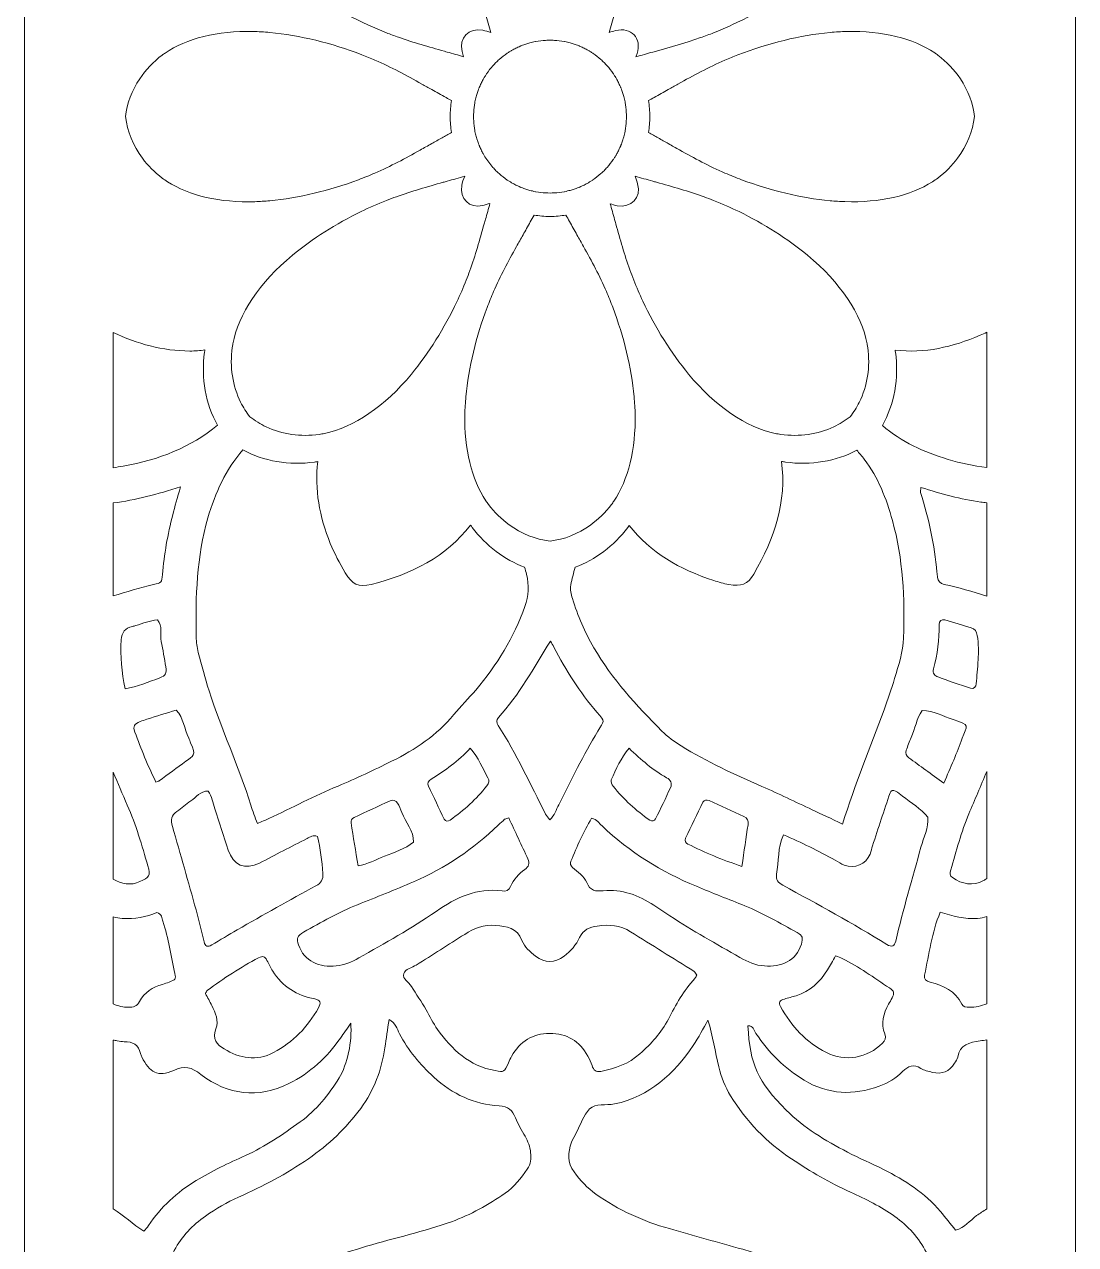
# Model space of a CAD drawing. Extents: x 1256 to 1743, y -1401 to 322.
# Drawn here: x 1256 to 1743, y -1108 to -543 of the extents above; entities that cross this region are included whole.
import ezdxf

# ---------------------------------------------------------------- set-up
doc = ezdxf.new("R2010")
doc.units = 0
doc.header["$MEASUREMENT"] = 0
doc.layers.add('Layer 1', color=7, linetype='Continuous')

msp = doc.modelspace()

# ---------------------------------------------------------------- linework, layer by layer
at = {"layer": 'Layer 1', "lineweight": 0}
for points, knots in [([(1595.44, 225.08), (1595.44, 225.08), (1595.44, 226.27), (1595.44, 226.27), (1595.44, 279.04), (1552.66, 321.81), (1499.9, 321.81), (1447.13, 321.81), (1404.36, 279.04), (1404.36, 226.27), (1404.36, 226.27), (1404.36, 225.08), (1404.36, 225.08), (1404.36, 225.08), (1256.39, 225.08), (1256.39, 225.08), (1256.39, 225.08), (1256.39, -1401.41), (1256.39, -1401.41), (1256.39, -1401.41), (1743.4, -1401.41), (1743.4, -1401.41), (1743.4, -1401.41), (1743.4, 225.08), (1743.4, 225.08), (1743.4, 225.08), (1595.44, 225.08), (1595.44, 225.08)], [0, 0, 0, 0, 1, 1, 1, 2, 2, 2, 3, 3, 3, 4, 4, 4, 5, 5, 5, 6, 6, 6, 7, 7, 7, 8, 8, 8, 9, 9, 9, 9]), ([(1356.17, -453.86), (1357.43, -451.09), (1359.01, -448.51), (1360.87, -446.22), (1362.88, -444.6), (1365.08, -443.17), (1367.46, -442), (1374.99, -438.24), (1384.03, -436.77), (1392.98, -438.05), (1393.63, -438.13), (1394.3, -438.26), (1394.97, -438.39), (1408.57, -441.01), (1423.3, -450.96), (1435.67, -465.92), (1443.8, -475.74), (1450.98, -487.22), (1456.78, -499.57), (1458.31, -502.79), (1459.74, -506.1), (1461.06, -509.43), (1461.77, -511.23), (1462.42, -513), (1463.05, -514.8), (1465.6, -521.91), (1467.61, -529.11), (1469.69, -536.6), (1469.8, -536.94), (1469.88, -537.31), (1469.99, -537.66), (1470.79, -540.49), (1471.59, -543.39), (1472.43, -546.28), (1471.24, -545.85), (1470.03, -545.51), (1468.82, -545.27), (1462.25, -544.01), (1457.51, -548.71), (1459.18, -555.13), (1459.37, -555.93), (1459.61, -556.71), (1459.87, -557.49), (1457.34, -556.75), (1454.81, -556.04), (1452.3, -555.34), (1451.87, -555.22), (1451.44, -555.11), (1451, -554.98), (1443.71, -552.94), (1436.71, -550.98), (1429.74, -548.51), (1427.86, -547.84), (1425.96, -547.15), (1424.08, -546.39), (1421.2, -545.25), (1418.35, -544.03), (1415.54, -542.74), (1402.69, -536.83), (1390.73, -529.42), (1380.57, -521.03), (1365.91, -508.89), (1356.09, -494.51), (1353.19, -481.13), (1352.99, -480.2), (1352.82, -479.27), (1352.69, -478.34), (1351.48, -469.79), (1352.76, -461.17), (1356.17, -453.86)], [0, 0, 0, 0, 1, 1, 1, 2, 2, 2, 3, 3, 3, 4, 4, 4, 5, 5, 5, 6, 6, 6, 7, 7, 7, 8, 8, 8, 9, 9, 9, 10, 10, 10, 11, 11, 11, 12, 12, 12, 13, 13, 13, 14, 14, 14, 15, 15, 15, 16, 16, 16, 17, 17, 17, 18, 18, 18, 19, 19, 19, 20, 20, 20, 21, 21, 21, 22, 22, 22, 23, 23, 23, 23]), ([(1647.1, -478.34), (1646.97, -479.31), (1646.78, -480.26), (1646.59, -481.23), (1643.69, -494.58), (1633.87, -508.94), (1619.23, -521.03), (1609.11, -529.37), (1597.21, -536.77), (1584.45, -542.65), (1581.58, -543.97), (1578.66, -545.22), (1575.72, -546.39), (1573.68, -547.19), (1571.63, -547.95), (1569.6, -548.66), (1562.74, -551.06), (1555.87, -553.01), (1548.69, -555.02), (1548.3, -555.13), (1547.89, -555.24), (1547.5, -555.34), (1544.92, -556.06), (1542.33, -556.79), (1539.71, -557.55), (1539.91, -557.05), (1540.08, -556.56), (1540.23, -556.06), (1542.52, -548.92), (1537.61, -543.62), (1530.28, -545.42), (1529.29, -545.66), (1528.31, -545.96), (1527.36, -546.28), (1528.21, -543.39), (1529.01, -540.49), (1529.81, -537.66), (1529.89, -537.33), (1530, -536.98), (1530.09, -536.66), (1532.16, -529.16), (1534.2, -521.95), (1536.73, -514.82), (1537.35, -513.02), (1538.02, -511.23), (1538.74, -509.43), (1540.04, -506.17), (1541.42, -502.97), (1542.89, -499.81), (1548.73, -487.38), (1555.95, -475.81), (1564.13, -465.92), (1576.45, -451), (1591.11, -441.1), (1604.67, -438.41), (1605.39, -438.26), (1606.1, -438.16), (1606.82, -438.05), (1615.7, -436.77), (1624.7, -438.22), (1632.18, -441.94), (1634.6, -443.13), (1636.88, -444.56), (1638.93, -446.22), (1640.75, -448.47), (1642.3, -450.96), (1643.54, -453.66), (1647.02, -460.99), (1648.31, -469.73), (1647.1, -478.34)], [0, 0, 0, 0, 1, 1, 1, 2, 2, 2, 3, 3, 3, 4, 4, 4, 5, 5, 5, 6, 6, 6, 7, 7, 7, 8, 8, 8, 9, 9, 9, 10, 10, 10, 11, 11, 11, 12, 12, 12, 13, 13, 13, 14, 14, 14, 15, 15, 15, 16, 16, 16, 17, 17, 17, 18, 18, 18, 19, 19, 19, 20, 20, 20, 21, 21, 21, 22, 22, 22, 23, 23, 23, 23]), ([(1362.25, -545.81), (1364.82, -545.87), (1367.46, -546.02), (1370.12, -546.28), (1384.05, -547.62), (1398.62, -551.15), (1412.66, -556.58), (1414.74, -557.38), (1416.79, -558.22), (1418.82, -559.11), (1426.35, -562.35), (1433.33, -566.14), (1440.51, -570.14), (1442.03, -571), (1443.56, -571.87), (1445.1, -572.73), (1447.28, -573.96), (1449.49, -575.22), (1451.74, -576.45), (1452.58, -576.93), (1453.45, -577.4), (1454.29, -577.86), (1453.9, -580.28), (1453.64, -582.72), (1453.64, -585.25), (1453.64, -587.76), (1453.9, -590.23), (1454.29, -592.63), (1452.8, -593.45), (1451.33, -594.25), (1449.88, -595.09), (1448.28, -595.96), (1446.68, -596.87), (1445.1, -597.75), (1443.3, -598.77), (1441.53, -599.76), (1439.78, -600.74), (1432.86, -604.61), (1426.09, -608.24), (1418.82, -611.4), (1416.29, -612.5), (1413.74, -613.52), (1411.17, -614.49), (1397.61, -619.59), (1383.55, -622.93), (1370.12, -624.2), (1367.77, -624.42), (1365.45, -624.57), (1363.16, -624.66), (1347.09, -625.13), (1332.75, -621.91), (1322.68, -615.42), (1321.83, -614.9), (1321.01, -614.32), (1320.21, -613.73), (1316.71, -611.1), (1313.64, -607.98), (1311.08, -604.56), (1306.76, -598.75), (1303.99, -592.02), (1303.28, -585.25), (1303.9, -579.15), (1306.22, -573.1), (1309.83, -567.69), (1312.6, -563.58), (1316.1, -559.84), (1320.21, -556.75), (1320.66, -556.43), (1321.12, -556.1), (1321.57, -555.8), (1331.5, -548.97), (1345.94, -545.46), (1362.25, -545.81)], [0, 0, 0, 0, 1, 1, 1, 2, 2, 2, 3, 3, 3, 4, 4, 4, 5, 5, 5, 6, 6, 6, 7, 7, 7, 8, 8, 8, 9, 9, 9, 10, 10, 10, 11, 11, 11, 12, 12, 12, 13, 13, 13, 14, 14, 14, 15, 15, 15, 16, 16, 16, 17, 17, 17, 18, 18, 18, 19, 19, 19, 20, 20, 20, 21, 21, 21, 22, 22, 22, 23, 23, 23, 24, 24, 24, 24]), ([(1688.76, -604.5), (1686.2, -607.94), (1683.11, -611.07), (1679.59, -613.73), (1678.79, -614.34), (1677.96, -614.9), (1677.1, -615.44), (1667.02, -621.93), (1652.64, -625.15), (1636.53, -624.63), (1634.28, -624.57), (1631.99, -624.42), (1629.67, -624.2), (1616.22, -622.93), (1602.17, -619.59), (1588.58, -614.47), (1586.03, -613.52), (1583.48, -612.48), (1580.97, -611.4), (1573.64, -608.22), (1566.85, -604.56), (1559.89, -600.67), (1558.18, -599.72), (1556.45, -598.75), (1554.7, -597.75), (1553.16, -596.89), (1551.6, -596), (1550.03, -595.14), (1548.53, -594.29), (1547.02, -593.47), (1545.51, -592.63), (1545.9, -590.23), (1546.16, -587.76), (1546.16, -585.25), (1546.16, -582.72), (1545.9, -580.28), (1545.51, -577.86), (1546.39, -577.38), (1547.28, -576.88), (1548.14, -576.39), (1548.17, -576.41), (1548.17, -576.41), (1548.17, -576.39), (1550.37, -575.18), (1552.54, -573.94), (1554.7, -572.73), (1556.19, -571.89), (1557.68, -571.05), (1559.15, -570.22), (1566.38, -566.18), (1573.4, -562.37), (1580.97, -559.11), (1582.92, -558.26), (1584.91, -557.44), (1586.88, -556.66), (1600.98, -551.19), (1615.66, -547.62), (1629.67, -546.28), (1632.27, -546.05), (1634.84, -545.87), (1637.37, -545.81), (1653.7, -545.44), (1668.19, -548.9), (1678.14, -555.73), (1678.63, -556.06), (1679.11, -556.4), (1679.59, -556.75), (1683.72, -559.86), (1687.24, -563.63), (1690.01, -567.76), (1693.6, -573.14), (1695.89, -579.18), (1696.52, -585.25), (1695.81, -592), (1693.06, -598.68), (1688.76, -604.5)], [0, 0, 0, 0, 1, 1, 1, 2, 2, 2, 3, 3, 3, 4, 4, 4, 5, 5, 5, 6, 6, 6, 7, 7, 7, 8, 8, 8, 9, 9, 9, 10, 10, 10, 11, 11, 11, 12, 12, 12, 13, 13, 13, 14, 14, 14, 15, 15, 15, 16, 16, 16, 17, 17, 17, 18, 18, 18, 19, 19, 19, 20, 20, 20, 21, 21, 21, 22, 22, 22, 23, 23, 23, 24, 24, 24, 25, 25, 25, 25]), ([(1524.96, -610.32), (1524.49, -610.79), (1523.97, -611.23), (1523.47, -611.66), (1522.28, -612.72), (1521.07, -613.71), (1519.79, -614.58), (1519.75, -614.6), (1519.73, -614.62), (1519.69, -614.64), (1519.32, -614.9), (1518.91, -615.12), (1518.52, -615.36), (1518.15, -615.59), (1517.78, -615.81), (1517.41, -616.03), (1517.16, -616.16), (1516.92, -616.33), (1516.68, -616.46), (1516.05, -616.78), (1515.43, -617.09), (1514.78, -617.37), (1514.43, -617.54), (1514.06, -617.71), (1513.7, -617.86), (1513.63, -617.91), (1513.54, -617.95), (1513.46, -617.97), (1513.37, -618.02), (1513.31, -618.06), (1513.22, -618.1), (1512.83, -618.25), (1512.42, -618.36), (1512.03, -618.51), (1511.4, -618.73), (1510.75, -618.99), (1510.13, -619.18), (1509.82, -619.27), (1509.5, -619.34), (1509.2, -619.42), (1508.81, -619.51), (1508.42, -619.59), (1508.03, -619.7), (1507.6, -619.81), (1507.14, -619.94), (1506.69, -620.03), (1506.6, -620.05), (1506.52, -620.05), (1506.45, -620.07), (1504.94, -620.33), (1503.42, -620.5), (1501.91, -620.59), (1500.57, -620.65), (1499.23, -620.65), (1497.89, -620.59), (1496.37, -620.5), (1494.88, -620.35), (1493.39, -620.07), (1493.28, -620.05), (1493.19, -620.05), (1493.11, -620.03), (1492.65, -619.94), (1492.2, -619.81), (1491.77, -619.7), (1491.38, -619.62), (1490.99, -619.53), (1490.62, -619.42), (1490.3, -619.34), (1489.99, -619.27), (1489.67, -619.18), (1489.04, -618.99), (1488.41, -618.75), (1487.79, -618.51), (1487.38, -618.36), (1486.99, -618.25), (1486.58, -618.1), (1486.49, -618.06), (1486.4, -618.02), (1486.32, -617.97), (1486.25, -617.95), (1486.17, -617.91), (1486.1, -617.86), (1485.73, -617.71), (1485.39, -617.54), (1485.04, -617.39), (1484.39, -617.09), (1483.74, -616.78), (1483.12, -616.46), (1482.88, -616.33), (1482.64, -616.18), (1482.42, -616.05), (1482.04, -615.83), (1481.65, -615.59), (1481.28, -615.36), (1480.87, -615.12), (1480.48, -614.9), (1480.09, -614.64), (1480.09, -614.62), (1480.07, -614.62), (1480.07, -614.62), (1478.77, -613.73), (1477.54, -612.74), (1476.33, -611.66), (1475.83, -611.23), (1475.31, -610.79), (1474.83, -610.32), (1474.36, -609.82), (1473.93, -609.32), (1473.47, -608.8), (1472.09, -607.25), (1470.85, -605.6), (1469.77, -603.87), (1469.54, -603.48), (1469.3, -603.07), (1469.08, -602.68), (1468.95, -602.47), (1468.8, -602.25), (1468.69, -602.03), (1468.35, -601.39), (1468.04, -600.72), (1467.74, -600.07), (1467.59, -599.72), (1467.42, -599.4), (1467.26, -599.05), (1467.24, -598.99), (1467.2, -598.9), (1467.16, -598.83), (1467.14, -598.75), (1467.09, -598.66), (1467.05, -598.55), (1466.88, -598.14), (1466.77, -597.71), (1466.59, -597.3), (1466.38, -596.69), (1466.16, -596.09), (1465.97, -595.48), (1465.88, -595.14), (1465.79, -594.79), (1465.71, -594.44), (1465.62, -594.1), (1465.53, -593.73), (1465.45, -593.38), (1465.34, -592.95), (1465.21, -592.5), (1465.12, -592.07), (1465.1, -591.91), (1465.08, -591.76), (1465.06, -591.63), (1464.8, -590.18), (1464.65, -588.71), (1464.56, -587.26), (1464.5, -585.92), (1464.5, -584.58), (1464.56, -583.24), (1464.65, -581.77), (1464.8, -580.3), (1465.06, -578.85), (1465.08, -578.72), (1465.1, -578.57), (1465.12, -578.44), (1465.21, -577.99), (1465.34, -577.55), (1465.45, -577.1), (1465.53, -576.75), (1465.62, -576.39), (1465.71, -576.04), (1465.79, -575.69), (1465.88, -575.35), (1465.97, -575), (1466.16, -574.4), (1466.4, -573.79), (1466.62, -573.19), (1466.77, -572.78), (1466.88, -572.34), (1467.05, -571.93), (1467.09, -571.85), (1467.14, -571.76), (1467.16, -571.67), (1467.2, -571.59), (1467.24, -571.52), (1467.26, -571.43), (1467.42, -571.09), (1467.59, -570.76), (1467.74, -570.42), (1468.04, -569.77), (1468.35, -569.1), (1468.69, -568.45), (1468.82, -568.23), (1468.95, -568.02), (1469.08, -567.78), (1469.32, -567.39), (1469.54, -567), (1469.77, -566.61), (1470.01, -566.22), (1470.25, -565.83), (1470.51, -565.44), (1470.53, -565.42), (1470.53, -565.42), (1470.53, -565.4), (1471.42, -564.1), (1472.41, -562.87), (1473.47, -561.68), (1473.93, -561.18), (1474.36, -560.66), (1474.83, -560.19), (1475.31, -559.69), (1475.83, -559.28), (1476.33, -558.83), (1477.52, -557.77), (1478.73, -556.79), (1480, -555.93), (1480.05, -555.91), (1480.07, -555.89), (1480.11, -555.86), (1480.48, -555.6), (1480.89, -555.37), (1481.28, -555.13), (1481.65, -554.89), (1482.01, -554.67), (1482.38, -554.48), (1482.62, -554.33), (1482.88, -554.18), (1483.12, -554.03), (1483.74, -553.7), (1484.37, -553.42), (1485, -553.14), (1485.37, -552.97), (1485.73, -552.77), (1486.1, -552.62), (1486.17, -552.58), (1486.25, -552.53), (1486.34, -552.51), (1486.43, -552.47), (1486.49, -552.43), (1486.58, -552.4), (1486.97, -552.25), (1487.35, -552.12), (1487.74, -551.99), (1488.39, -551.76), (1489.02, -551.52), (1489.69, -551.32), (1489.97, -551.24), (1490.27, -551.17), (1490.56, -551.08), (1490.97, -550.98), (1491.36, -550.89), (1491.77, -550.8), (1492.2, -550.7), (1492.65, -550.57), (1493.11, -550.48), (1493.17, -550.46), (1493.24, -550.46), (1493.3, -550.44), (1494.82, -550.15), (1496.35, -550), (1497.89, -549.92), (1498.56, -549.87), (1499.23, -549.81), (1499.9, -549.81), (1500.57, -549.81), (1501.24, -549.87), (1501.91, -549.92), (1503.44, -550), (1504.98, -550.15), (1506.49, -550.44), (1506.56, -550.46), (1506.62, -550.46), (1506.69, -550.48), (1507.14, -550.57), (1507.6, -550.7), (1508.03, -550.8), (1508.44, -550.89), (1508.85, -550.98), (1509.24, -551.08), (1509.52, -551.17), (1509.82, -551.24), (1510.11, -551.32), (1510.78, -551.52), (1511.42, -551.76), (1512.07, -551.99), (1512.44, -552.14), (1512.83, -552.25), (1513.22, -552.4), (1513.31, -552.43), (1513.37, -552.47), (1513.46, -552.51), (1513.54, -552.53), (1513.61, -552.58), (1513.7, -552.62), (1514.08, -552.77), (1514.45, -552.97), (1514.82, -553.14), (1515.43, -553.42), (1516.05, -553.7), (1516.68, -554.03), (1516.94, -554.18), (1517.18, -554.33), (1517.44, -554.48), (1517.8, -554.7), (1518.17, -554.91), (1518.52, -555.13), (1518.91, -555.37), (1519.32, -555.6), (1519.69, -555.86), (1519.73, -555.89), (1519.77, -555.93), (1519.82, -555.95), (1521.09, -556.82), (1522.3, -557.79), (1523.47, -558.83), (1523.97, -559.28), (1524.49, -559.69), (1524.96, -560.19), (1525.44, -560.66), (1525.87, -561.18), (1526.32, -561.68), (1527.36, -562.85), (1528.34, -564.04), (1529.18, -565.31), (1529.22, -565.36), (1529.27, -565.4), (1529.29, -565.47), (1529.55, -565.83), (1529.78, -566.22), (1530.02, -566.61), (1530.24, -566.98), (1530.46, -567.33), (1530.65, -567.69), (1530.8, -567.95), (1530.97, -568.21), (1531.13, -568.47), (1531.45, -569.08), (1531.73, -569.7), (1532.01, -570.33), (1532.18, -570.7), (1532.36, -571.07), (1532.53, -571.43), (1532.55, -571.52), (1532.6, -571.61), (1532.64, -571.69), (1532.68, -571.76), (1532.7, -571.85), (1532.75, -571.93), (1532.9, -572.3), (1533.01, -572.71), (1533.16, -573.08), (1533.4, -573.73), (1533.63, -574.38), (1533.83, -575.02), (1533.92, -575.33), (1533.98, -575.61), (1534.07, -575.91), (1534.17, -576.3), (1534.26, -576.71), (1534.35, -577.1), (1534.46, -577.55), (1534.59, -578.01), (1534.67, -578.46), (1534.69, -578.51), (1534.69, -578.57), (1534.72, -578.64), (1535, -580.15), (1535.15, -581.68), (1535.23, -583.24), (1535.3, -584.58), (1535.3, -585.92), (1535.23, -587.26), (1535.15, -588.8), (1535, -590.34), (1534.72, -591.85), (1534.69, -591.91), (1534.69, -591.98), (1534.67, -592.04), (1534.59, -592.5), (1534.46, -592.93), (1534.35, -593.38), (1534.26, -593.77), (1534.17, -594.18), (1534.07, -594.57), (1533.98, -594.88), (1533.92, -595.18), (1533.83, -595.46), (1533.63, -596.11), (1533.4, -596.76), (1533.16, -597.39), (1533.01, -597.77), (1532.9, -598.19), (1532.75, -598.55), (1532.7, -598.64), (1532.66, -598.73), (1532.64, -598.81), (1532.6, -598.9), (1532.55, -598.96), (1532.53, -599.05), (1532.38, -599.42), (1532.18, -599.79), (1532.01, -600.15), (1531.73, -600.78), (1531.45, -601.41), (1531.1, -602.01), (1530.97, -602.27), (1530.82, -602.51), (1530.67, -602.77), (1530.46, -603.14), (1530.24, -603.51), (1530.02, -603.87), (1529.78, -604.26), (1529.55, -604.65), (1529.29, -605.04), (1529.27, -605.08), (1529.24, -605.11), (1529.22, -605.15), (1528.36, -606.42), (1527.36, -607.64), (1526.32, -608.8), (1525.87, -609.32), (1525.44, -609.82), (1524.96, -610.32)], [0, 0, 0, 0, 1, 1, 1, 2, 2, 2, 3, 3, 3, 4, 4, 4, 5, 5, 5, 6, 6, 6, 7, 7, 7, 8, 8, 8, 9, 9, 9, 10, 10, 10, 11, 11, 11, 12, 12, 12, 13, 13, 13, 14, 14, 14, 15, 15, 15, 16, 16, 16, 17, 17, 17, 18, 18, 18, 19, 19, 19, 20, 20, 20, 21, 21, 21, 22, 22, 22, 23, 23, 23, 24, 24, 24, 25, 25, 25, 26, 26, 26, 27, 27, 27, 28, 28, 28, 29, 29, 29, 30, 30, 30, 31, 31, 31, 32, 32, 32, 33, 33, 33, 34, 34, 34, 35, 35, 35, 36, 36, 36, 37, 37, 37, 38, 38, 38, 39, 39, 39, 40, 40, 40, 41, 41, 41, 42, 42, 42, 43, 43, 43, 44, 44, 44, 45, 45, 45, 46, 46, 46, 47, 47, 47, 48, 48, 48, 49, 49, 49, 50, 50, 50, 51, 51, 51, 52, 52, 52, 53, 53, 53, 54, 54, 54, 55, 55, 55, 56, 56, 56, 57, 57, 57, 58, 58, 58, 59, 59, 59, 60, 60, 60, 61, 61, 61, 62, 62, 62, 63, 63, 63, 64, 64, 64, 65, 65, 65, 66, 66, 66, 67, 67, 67, 68, 68, 68, 69, 69, 69, 70, 70, 70, 71, 71, 71, 72, 72, 72, 73, 73, 73, 74, 74, 74, 75, 75, 75, 76, 76, 76, 77, 77, 77, 78, 78, 78, 79, 79, 79, 80, 80, 80, 81, 81, 81, 82, 82, 82, 83, 83, 83, 84, 84, 84, 85, 85, 85, 86, 86, 86, 87, 87, 87, 88, 88, 88, 89, 89, 89, 90, 90, 90, 91, 91, 91, 92, 92, 92, 93, 93, 93, 94, 94, 94, 95, 95, 95, 96, 96, 96, 97, 97, 97, 98, 98, 98, 99, 99, 99, 100, 100, 100, 101, 101, 101, 102, 102, 102, 103, 103, 103, 104, 104, 104, 105, 105, 105, 106, 106, 106, 107, 107, 107, 108, 108, 108, 109, 109, 109, 110, 110, 110, 111, 111, 111, 112, 112, 112, 113, 113, 113, 114, 114, 114, 115, 115, 115, 116, 116, 116, 117, 117, 117, 118, 118, 118, 119, 119, 119, 120, 120, 120, 121, 121, 121, 122, 122, 122, 123, 123, 123, 124, 124, 124, 125, 125, 125, 126, 126, 126, 127, 127, 127, 128, 128, 128, 129, 129, 129, 130, 130, 130, 131, 131, 131, 132, 132, 132, 133, 133, 133, 134, 134, 134, 135, 135, 135, 136, 136, 136, 137, 137, 137, 138, 138, 138, 139, 139, 139, 139]), ([(1352.69, -692.17), (1352.78, -691.65), (1352.87, -691.11), (1352.95, -690.57), (1355.46, -676.84), (1365.45, -661.96), (1380.57, -649.46), (1389.89, -641.76), (1400.72, -634.88), (1412.36, -629.26), (1416.19, -627.38), (1420.1, -625.67), (1424.08, -624.09), (1425.64, -623.49), (1427.17, -622.9), (1428.73, -622.36), (1435.84, -619.79), (1443, -617.76), (1450.44, -615.68), (1451.05, -615.51), (1451.67, -615.33), (1452.3, -615.16), (1454.98, -614.43), (1457.68, -613.67), (1460.39, -612.87), (1459.83, -614.25), (1459.24, -615.7), (1459, -617.17), (1457.99, -623.21), (1462.64, -627.92), (1468.58, -626.47), (1469.77, -626.19), (1470.94, -625.84), (1472.09, -625.43), (1471.37, -627.92), (1470.68, -630.39), (1469.99, -632.83), (1469.8, -633.54), (1469.6, -634.26), (1469.38, -634.97), (1467.33, -642.39), (1465.3, -649.5), (1462.75, -656.57), (1462.23, -658.07), (1461.64, -659.58), (1461.06, -661.07), (1459.72, -664.42), (1458.29, -667.73), (1456.75, -670.98), (1450.96, -683.28), (1443.78, -694.74), (1435.67, -704.56), (1423.43, -719.38), (1408.9, -729.26), (1395.4, -732.03), (1394.58, -732.2), (1393.78, -732.35), (1392.98, -732.46), (1384.42, -733.67), (1375.72, -732.37), (1368.41, -728.96), (1365.67, -727.68), (1363.14, -726.1), (1360.87, -724.26), (1359.22, -722.23), (1357.77, -719.98), (1356.58, -717.56), (1352.87, -710.08), (1351.44, -701.06), (1352.69, -692.17)], [0, 0, 0, 0, 1, 1, 1, 2, 2, 2, 3, 3, 3, 4, 4, 4, 5, 5, 5, 6, 6, 6, 7, 7, 7, 8, 8, 8, 9, 9, 9, 10, 10, 10, 11, 11, 11, 12, 12, 12, 13, 13, 13, 14, 14, 14, 15, 15, 15, 16, 16, 16, 17, 17, 17, 18, 18, 18, 19, 19, 19, 20, 20, 20, 21, 21, 21, 22, 22, 22, 23, 23, 23, 23]), ([(1643.17, -717.62), (1641.98, -720), (1640.57, -722.25), (1638.93, -724.26), (1636.64, -726.12), (1634.11, -727.7), (1631.36, -728.96), (1624.03, -732.39), (1615.38, -733.67), (1606.82, -732.46), (1605.97, -732.33), (1605.13, -732.18), (1604.26, -732.01), (1590.81, -729.19), (1576.32, -719.33), (1564.13, -704.56), (1555.95, -694.68), (1548.71, -683.11), (1542.89, -670.67), (1541.42, -667.52), (1540.04, -664.32), (1538.74, -661.07), (1538.09, -659.43), (1537.48, -657.81), (1536.9, -656.16), (1534.39, -649.18), (1532.4, -642.17), (1530.37, -634.88), (1530.17, -634.21), (1530, -633.54), (1529.81, -632.85), (1529.14, -630.45), (1528.47, -628.03), (1527.75, -625.58), (1528.83, -626), (1529.91, -626.34), (1531.04, -626.56), (1537.35, -627.75), (1542.33, -622.6), (1540.51, -616.46), (1540.16, -615.23), (1539.73, -614.02), (1539.28, -612.83), (1542.02, -613.63), (1544.77, -614.4), (1547.5, -615.16), (1548.08, -615.31), (1548.66, -615.49), (1549.23, -615.64), (1556.82, -617.76), (1564.1, -619.83), (1571.35, -622.45), (1572.8, -622.97), (1574.27, -623.51), (1575.72, -624.09), (1579.72, -625.67), (1583.65, -627.4), (1587.48, -629.28), (1599.09, -634.91), (1609.91, -641.78), (1619.23, -649.48), (1634.34, -661.96), (1644.31, -676.84), (1646.84, -690.57), (1646.93, -691.11), (1647.02, -691.65), (1647.1, -692.17), (1648.36, -701.08), (1646.91, -710.12), (1643.17, -717.62)], [0, 0, 0, 0, 1, 1, 1, 2, 2, 2, 3, 3, 3, 4, 4, 4, 5, 5, 5, 6, 6, 6, 7, 7, 7, 8, 8, 8, 9, 9, 9, 10, 10, 10, 11, 11, 11, 12, 12, 12, 13, 13, 13, 14, 14, 14, 15, 15, 15, 16, 16, 16, 17, 17, 17, 18, 18, 18, 19, 19, 19, 20, 20, 20, 21, 21, 21, 22, 22, 22, 23, 23, 23, 23]), ([(1499.9, -781.85), (1493.26, -781.16), (1486.66, -778.5), (1480.93, -774.3), (1477.36, -771.73), (1474.14, -768.55), (1471.42, -764.94), (1470.98, -764.38), (1470.57, -763.79), (1470.18, -763.19), (1463.57, -753.35), (1460.15, -739.16), (1460.45, -723.16), (1460.5, -720.5), (1460.67, -717.78), (1460.93, -715.03), (1462.23, -701.45), (1465.62, -687.28), (1470.79, -673.62), (1471.72, -671.17), (1472.71, -668.73), (1473.75, -666.33), (1476.89, -659.08), (1480.5, -652.34), (1484.37, -645.44), (1485.37, -643.66), (1486.38, -641.87), (1487.4, -640.05), (1488.52, -638.06), (1489.63, -636.07), (1490.75, -634.06), (1491.33, -633), (1491.94, -631.92), (1492.52, -630.86), (1494.92, -631.25), (1497.39, -631.51), (1499.9, -631.51), (1502.41, -631.51), (1504.87, -631.25), (1507.27, -630.86), (1507.81, -631.86), (1508.38, -632.83), (1508.92, -633.82), (1510.08, -635.92), (1511.23, -638), (1512.4, -640.05), (1513.41, -641.83), (1514.41, -643.6), (1515.36, -645.35), (1519.25, -652.27), (1522.89, -659.04), (1526.04, -666.33), (1527.08, -668.73), (1528.08, -671.15), (1528.98, -673.59), (1534.17, -687.28), (1537.57, -701.45), (1538.87, -715.03), (1539.13, -717.8), (1539.3, -720.52), (1539.34, -723.2), (1539.65, -739.29), (1536.16, -753.54), (1529.48, -763.38), (1529.14, -763.92), (1528.75, -764.44), (1528.38, -764.94), (1525.59, -768.64), (1522.26, -771.88), (1518.6, -774.5), (1512.92, -778.59), (1506.43, -781.18), (1499.9, -781.85)], [0, 0, 0, 0, 1, 1, 1, 2, 2, 2, 3, 3, 3, 4, 4, 4, 5, 5, 5, 6, 6, 6, 7, 7, 7, 8, 8, 8, 9, 9, 9, 10, 10, 10, 11, 11, 11, 12, 12, 12, 13, 13, 13, 14, 14, 14, 15, 15, 15, 16, 16, 16, 17, 17, 17, 18, 18, 18, 19, 19, 19, 20, 20, 20, 21, 21, 21, 22, 22, 22, 23, 23, 23, 24, 24, 24, 24]), ([(1297.57, -685.19), (1308.64, -690.55), (1320.38, -693.79), (1333.1, -693.84), (1335.46, -693.84), (1337.75, -693.64), (1340.04, -693.3), (1339.98, -693.64), (1339.91, -693.97), (1339.87, -694.31), (1338.14, -706.38), (1340.37, -718.55), (1345.88, -728.22), (1333.45, -738.49), (1318.61, -744.27), (1302.2, -747.16), (1300.66, -747.45), (1299.13, -747.68), (1297.57, -747.9), (1297.57, -747.9), (1297.57, -685.19), (1297.57, -685.19)], [0, 0, 0, 0, 1, 1, 1, 2, 2, 2, 3, 3, 3, 4, 4, 4, 5, 5, 5, 6, 6, 6, 7, 7, 7, 7]), ([(1702.23, -747.86), (1696.19, -747.01), (1690.23, -745.82), (1684.32, -744.05), (1673.08, -740.66), (1662.7, -735.88), (1653.87, -728.31), (1659.41, -718.62), (1661.66, -706.42), (1659.93, -694.31), (1659.88, -694.01), (1659.84, -693.68), (1659.78, -693.38), (1673.4, -695.11), (1686.44, -691.93), (1699.18, -686.55), (1700.22, -686.12), (1701.23, -685.64), (1702.23, -685.16), (1702.23, -685.16), (1702.23, -747.86), (1702.23, -747.86)], [0, 0, 0, 0, 1, 1, 1, 2, 2, 2, 3, 3, 3, 4, 4, 4, 5, 5, 5, 6, 6, 6, 7, 7, 7, 7]), ([(1357.56, -739.66), (1357.56, -739.66), (1357.58, -739.66), (1357.58, -739.66), (1367.14, -744.87), (1379.03, -746.95), (1390.82, -745.28), (1391.34, -745.22), (1391.83, -745.13), (1392.35, -745.02), (1390.71, -757.93), (1393.11, -770.56), (1398.11, -782.96), (1400.01, -787.67), (1402.5, -792.17), (1405.05, -796.58), (1408.14, -801.94), (1411.19, -803.41), (1417.09, -801.94), (1435.73, -797.31), (1451.8, -789.12), (1463.11, -774.46), (1463.33, -774.82), (1463.61, -775.19), (1463.87, -775.54), (1470.27, -784.08), (1478.88, -790.55), (1488.13, -793.96), (1488.44, -795.04), (1488.72, -796.15), (1489, -797.25), (1490.27, -802.37), (1490.06, -807.18), (1488.26, -812.21), (1483.12, -826.57), (1475.31, -839.29), (1465.51, -850.88), (1462.23, -854.77), (1458.55, -858.36), (1455.31, -862.3), (1447.46, -871.86), (1437.42, -878.48), (1426.52, -883.88), (1418.35, -887.9), (1410.11, -891.88), (1401.7, -895.39), (1390.8, -899.95), (1380.35, -905.44), (1369.65, -910.42), (1367.98, -911.2), (1366.27, -911.89), (1364.35, -912.73), (1363.25, -909.7), (1362.1, -906.98), (1361.26, -904.19), (1355.76, -886.17), (1347.65, -869.16), (1341.94, -851.25), (1340.08, -845.37), (1338.46, -839.4), (1336.93, -833.43), (1336.32, -831.12), (1336.02, -828.65), (1335.98, -826.25), (1335.65, -807.67), (1336.17, -789.16), (1341.4, -771.15), (1344.78, -759.51), (1349.73, -748.76), (1357.56, -739.66)], [0, 0, 0, 0, 1, 1, 1, 2, 2, 2, 3, 3, 3, 4, 4, 4, 5, 5, 5, 6, 6, 6, 7, 7, 7, 8, 8, 8, 9, 9, 9, 10, 10, 10, 11, 11, 11, 12, 12, 12, 13, 13, 13, 14, 14, 14, 15, 15, 15, 16, 16, 16, 17, 17, 17, 18, 18, 18, 19, 19, 19, 20, 20, 20, 21, 21, 21, 22, 22, 22, 23, 23, 23, 23]), ([(1663.73, -826.7), (1663.54, -833.17), (1661.38, -839.35), (1659.56, -845.52), (1658.11, -850.41), (1656.49, -855.25), (1654.67, -860.01), (1648.1, -877.29), (1641.24, -894.48), (1635.45, -912.99), (1630.08, -910.46), (1625.74, -908.38), (1621.39, -906.35), (1613.61, -902.72), (1605.89, -898.98), (1598.04, -895.52), (1585.28, -889.87), (1572.52, -884.23), (1560.67, -876.75), (1557.49, -874.71), (1554.37, -872.64), (1551.71, -869.93), (1540.04, -858.02), (1528.64, -845.89), (1520.23, -831.31), (1516.05, -824.07), (1512.68, -816.5), (1510.28, -808.5), (1509.65, -806.44), (1509.09, -804.45), (1509.54, -802.18), (1510.11, -799.43), (1510.78, -796.71), (1511.51, -794.03), (1520.81, -790.61), (1529.48, -784.12), (1535.93, -775.54), (1536.16, -775.23), (1536.38, -774.91), (1536.6, -774.61), (1546.37, -787.11), (1559.89, -795.07), (1575.74, -800.15), (1578.03, -800.88), (1580.37, -801.55), (1582.75, -802.01), (1588.45, -803.09), (1591.46, -801.94), (1594.32, -797.14), (1604.07, -780.64), (1609.56, -763.45), (1607.16, -744.98), (1607.77, -745.11), (1608.37, -745.2), (1608.98, -745.28), (1620.68, -746.95), (1632.49, -744.89), (1642, -739.77), (1643.21, -741.13), (1644.38, -742.54), (1645.5, -743.99), (1652.01, -752.44), (1655.73, -762.26), (1658.54, -772.36), (1663.5, -790.13), (1664.3, -808.39), (1663.73, -826.7)], [0, 0, 0, 0, 1, 1, 1, 2, 2, 2, 3, 3, 3, 4, 4, 4, 5, 5, 5, 6, 6, 6, 7, 7, 7, 8, 8, 8, 9, 9, 9, 10, 10, 10, 11, 11, 11, 12, 12, 12, 13, 13, 13, 14, 14, 14, 15, 15, 15, 16, 16, 16, 17, 17, 17, 18, 18, 18, 19, 19, 19, 20, 20, 20, 21, 21, 21, 22, 22, 22, 22]), ([(1297.57, -764.23), (1307.82, -762.89), (1317.98, -760.14), (1328.75, -756.77), (1327.26, -762.04), (1326.11, -765.87), (1325.1, -769.74), (1322.74, -778.82), (1321.14, -788.06), (1320.36, -797.44), (1320.04, -801.1), (1319.86, -801.19), (1316.14, -802.07), (1309.87, -803.59), (1303.71, -805.38), (1297.57, -807.31), (1297.57, -807.31), (1297.57, -764.23), (1297.57, -764.23)], [0, 0, 0, 0, 1, 1, 1, 2, 2, 2, 3, 3, 3, 4, 4, 4, 5, 5, 5, 6, 6, 6, 6]), ([(1702.23, -807.37), (1695.72, -805.29), (1689.17, -803.37), (1682.44, -801.96), (1680.54, -801.57), (1679.76, -800.43), (1679.5, -798.7), (1679.37, -797.9), (1679.22, -797.1), (1679.15, -796.3), (1678.07, -783.69), (1675.41, -771.41), (1671.56, -759.36), (1671.41, -758.91), (1671.63, -758.35), (1671.74, -757.03), (1681.16, -760.12), (1690.25, -762.43), (1699.52, -763.82), (1700.41, -763.95), (1701.32, -764.05), (1702.23, -764.14), (1702.23, -764.14), (1702.23, -807.37), (1702.23, -807.37)], [0, 0, 0, 0, 1, 1, 1, 2, 2, 2, 3, 3, 3, 4, 4, 4, 5, 5, 5, 6, 6, 6, 7, 7, 7, 8, 8, 8, 8]), ([(1319.76, -828.35), (1320.66, -832.24), (1321.2, -836.24), (1321.88, -840.2), (1322.35, -843.07), (1321.88, -844.22), (1319.17, -845.22), (1313.94, -847.1), (1308.79, -849.32), (1303, -850.3), (1301.42, -842.62), (1300.75, -835.18), (1301.29, -827.66), (1301.53, -824.33), (1302.97, -822.08), (1306.41, -821.38), (1306.93, -821.28), (1307.47, -821.19), (1307.97, -821.02), (1311.28, -819.98), (1314.48, -818.64), (1318, -818.44), (1320.66, -821.36), (1319, -825.06), (1319.76, -828.35)], [0, 0, 0, 0, 1, 1, 1, 2, 2, 2, 3, 3, 3, 4, 4, 4, 5, 5, 5, 6, 6, 6, 7, 7, 7, 8, 8, 8, 8]), ([(1677.57, -841.11), (1679.39, -834.36), (1680.26, -827.48), (1680.21, -820.5), (1680.21, -818.9), (1681.19, -817.99), (1682.79, -818.42), (1686.9, -819.57), (1690.98, -820.78), (1695.05, -822.08), (1696.67, -822.6), (1697.6, -823.76), (1697.86, -825.58), (1698.44, -829.56), (1698.44, -833.56), (1698.29, -836.74), (1697.95, -841.02), (1697.69, -844.5), (1697.36, -847.94), (1697.21, -849.48), (1696.3, -850.6), (1694.72, -850.08), (1689.66, -848.44), (1684.62, -846.69), (1679.65, -844.8), (1678.16, -844.24), (1676.99, -843.18), (1677.57, -841.11)], [0, 0, 0, 0, 1, 1, 1, 2, 2, 2, 3, 3, 3, 4, 4, 4, 5, 5, 5, 6, 6, 6, 7, 7, 7, 8, 8, 8, 9, 9, 9, 9]), ([(1501.71, -830.99), (1507.23, -841.76), (1513.74, -851.88), (1521.61, -861.11), (1525.76, -865.98), (1525.01, -865), (1522, -869.96), (1515.34, -880.96), (1509.82, -892.6), (1503.92, -904.02), (1502.73, -906.33), (1502.06, -908.99), (1499.77, -910.96), (1499.1, -910.07), (1498.32, -909.34), (1497.84, -908.41), (1490.88, -894.52), (1484.22, -880.47), (1475.96, -867.27), (1475.14, -866), (1474.94, -864.74), (1475.98, -863.62), (1485.67, -853.09), (1492.39, -840.57), (1500.07, -828.26), (1500.68, -829.26), (1501.24, -830.1), (1501.71, -830.99)], [0, 0, 0, 0, 1, 1, 1, 2, 2, 2, 3, 3, 3, 4, 4, 4, 5, 5, 5, 6, 6, 6, 7, 7, 7, 8, 8, 8, 9, 9, 9, 9]), ([(1310.09, -865.52), (1311.06, -865.11), (1312.08, -864.77), (1313.12, -864.44), (1317.66, -863.01), (1322.22, -861.59), (1326.78, -860.16), (1330.14, -863.86), (1330.46, -868.9), (1332.56, -873.13), (1332.93, -873.85), (1333.08, -874.67), (1333.42, -875.38), (1336.21, -881.27), (1334.59, -881.44), (1331.15, -883.9), (1327.02, -886.87), (1322.98, -889.96), (1318.89, -892.99), (1318.67, -893.14), (1318.39, -893.16), (1317.33, -893.51), (1313.55, -885.83), (1310.39, -878.15), (1307.62, -870.34), (1306.63, -867.53), (1307.08, -866.8), (1310.09, -865.52)], [0, 0, 0, 0, 1, 1, 1, 2, 2, 2, 3, 3, 3, 4, 4, 4, 5, 5, 5, 6, 6, 6, 7, 7, 7, 8, 8, 8, 9, 9, 9, 9]), ([(1686.64, -864.55), (1694.96, -867.17), (1693.04, -867.34), (1690.92, -873.26), (1688.52, -880.01), (1685.51, -886.54), (1682.38, -894.07), (1676.43, -889.74), (1671.28, -886), (1666.13, -882.26), (1664.97, -881.4), (1664.43, -880.29), (1664.97, -878.82), (1665.68, -876.83), (1666.31, -874.78), (1667.19, -872.85), (1669.08, -868.77), (1669.64, -864.14), (1672.36, -860.42), (1677.55, -860.29), (1681.92, -863.06), (1686.64, -864.55)], [0, 0, 0, 0, 1, 1, 1, 2, 2, 2, 3, 3, 3, 4, 4, 4, 5, 5, 5, 6, 6, 6, 7, 7, 7, 7]), ([(1470.62, -895.24), (1465.86, -901.49), (1459.96, -906.52), (1453.66, -911.15), (1452.73, -911.84), (1451.48, -911.84), (1450.92, -910.7), (1448.43, -905.66), (1446.05, -900.56), (1443.65, -895.47), (1442.96, -894), (1443.52, -892.9), (1444.84, -892.12), (1451.33, -888.29), (1457.32, -883.8), (1462.98, -877.78), (1466.94, -882.26), (1468.63, -887.15), (1471.14, -891.54), (1471.94, -892.9), (1471.48, -894.13), (1470.62, -895.24)], [0, 0, 0, 0, 1, 1, 1, 2, 2, 2, 3, 3, 3, 4, 4, 4, 5, 5, 5, 6, 6, 6, 7, 7, 7, 7]), ([(1528.31, -892.53), (1530.37, -887.39), (1532.88, -882.48), (1536.51, -877.81), (1542.22, -883.28), (1547.58, -888.03), (1553.92, -891.52), (1555.84, -892.55), (1556.64, -894.11), (1555.71, -896.14), (1553.49, -900.99), (1551.19, -905.79), (1548.82, -910.57), (1548.3, -911.63), (1547.06, -911.89), (1546.09, -911.2), (1539.73, -906.7), (1534, -901.53), (1529.18, -895.43), (1528.57, -894.67), (1528.01, -893.27), (1528.31, -892.53)], [0, 0, 0, 0, 1, 1, 1, 2, 2, 2, 3, 3, 3, 4, 4, 4, 5, 5, 5, 6, 6, 6, 7, 7, 7, 7]), ([(1297.57, -888.92), (1299.69, -894.02), (1301.81, -899.15), (1304.08, -904.21), (1308.12, -913.31), (1310.82, -922.85), (1313.57, -932.39), (1314.89, -936.93), (1314.22, -937.62), (1309.87, -939.65), (1305.76, -941.6), (1301.33, -940.74), (1297.57, -938.47), (1297.57, -938.47), (1297.57, -888.92), (1297.57, -888.92)], [0, 0, 0, 0, 1, 1, 1, 2, 2, 2, 3, 3, 3, 4, 4, 4, 5, 5, 5, 5]), ([(1702.23, -938.27), (1701.75, -938.59), (1701.25, -938.88), (1700.76, -939.14), (1695.59, -941.82), (1690.94, -940.87), (1686.42, -937.8), (1685.08, -936.91), (1685.19, -935.68), (1685.6, -934.25), (1688.15, -925.51), (1690.36, -916.65), (1693.95, -908.23), (1696.73, -901.72), (1699.52, -895.21), (1702.23, -888.64), (1702.23, -888.64), (1702.23, -938.27), (1702.23, -938.27)], [0, 0, 0, 0, 1, 1, 1, 2, 2, 2, 3, 3, 3, 4, 4, 4, 5, 5, 5, 6, 6, 6, 6]), ([(1327.09, -907.15), (1329.29, -905.62), (1331.22, -903.69), (1333.45, -902.22), (1336, -900.51), (1337.94, -897.61), (1341.51, -897.72), (1343.31, -900.17), (1343.7, -903.13), (1344.63, -905.9), (1346.77, -912.26), (1348.78, -918.63), (1350.83, -925.01), (1353.15, -932.13), (1358.6, -934.44), (1365.26, -931.05), (1372.65, -927.28), (1380.01, -923.41), (1387.42, -919.69), (1388.79, -919), (1390.13, -917.77), (1392.16, -918.68), (1393.54, -924.24), (1394.28, -930.01), (1394.67, -935.89), (1394.84, -938.62), (1393.98, -940.22), (1391.45, -941.58), (1379.2, -948.24), (1367.07, -955.12), (1354.94, -961.99), (1350.96, -964.22), (1347.13, -966.69), (1343.2, -969), (1341.3, -970.1), (1340.19, -969.63), (1339.65, -967.57), (1338.4, -962.64), (1337.27, -957.67), (1335.91, -952.76), (1332.34, -939.85), (1328.73, -926.94), (1324.97, -914.07), (1324.08, -911.09), (1324.51, -908.95), (1327.09, -907.15)], [0, 0, 0, 0, 1, 1, 1, 2, 2, 2, 3, 3, 3, 4, 4, 4, 5, 5, 5, 6, 6, 6, 7, 7, 7, 8, 8, 8, 9, 9, 9, 10, 10, 10, 11, 11, 11, 12, 12, 12, 13, 13, 13, 14, 14, 14, 15, 15, 15, 15]), ([(1674.96, -909.77), (1675.39, -914.74), (1672.97, -919.11), (1671.74, -923.7), (1667.86, -938.21), (1663.41, -952.54), (1660.12, -967.21), (1659.58, -969.65), (1658.24, -970.15), (1655.99, -968.76), (1640.25, -959.05), (1624.01, -950.19), (1607.77, -941.32), (1605.6, -940.13), (1604.46, -938.79), (1604.89, -936.26), (1605.91, -930.29), (1605.34, -924.02), (1608.11, -917.94), (1616.42, -921.53), (1624.25, -925.53), (1632.03, -929.66), (1633.44, -930.42), (1634.76, -931.44), (1636.25, -932), (1641.16, -933.86), (1646.13, -931.7), (1648.21, -926.85), (1648.75, -925.62), (1648.92, -924.26), (1649.33, -923), (1652.01, -914.85), (1654.69, -906.7), (1657.42, -898.57), (1657.83, -897.38), (1658.87, -897.03), (1659.97, -897.72), (1661.12, -898.44), (1662.2, -899.21), (1663.26, -900.04), (1667.28, -903.11), (1671.58, -905.88), (1674.96, -909.77)], [0, 0, 0, 0, 1, 1, 1, 2, 2, 2, 3, 3, 3, 4, 4, 4, 5, 5, 5, 6, 6, 6, 7, 7, 7, 8, 8, 8, 9, 9, 9, 10, 10, 10, 11, 11, 11, 12, 12, 12, 13, 13, 13, 14, 14, 14, 14]), ([(1436.69, -921.36), (1432.64, -924.52), (1427.8, -926.05), (1423.15, -927.91), (1419.23, -929.49), (1415.47, -931.5), (1410.97, -932.32), (1409.87, -925.53), (1408.79, -919), (1407.75, -912.45), (1407.58, -911.33), (1407.97, -910.42), (1409.11, -909.9), (1414.67, -907.35), (1420.23, -904.77), (1425.79, -902.2), (1427.24, -901.53), (1428.45, -901.98), (1429.2, -903.26), (1430.03, -904.62), (1430.72, -906.09), (1431.26, -907.58), (1432.99, -912.19), (1436.84, -916), (1436.69, -921.36)], [0, 0, 0, 0, 1, 1, 1, 2, 2, 2, 3, 3, 3, 4, 4, 4, 5, 5, 5, 6, 6, 6, 7, 7, 7, 8, 8, 8, 8]), ([(1562.74, -919.52), (1565.38, -913.94), (1568, -908.36), (1570.74, -902.85), (1571.24, -901.81), (1572.54, -901.66), (1573.6, -902.13), (1578.98, -904.56), (1584.32, -907.04), (1589.71, -909.47), (1591.46, -910.24), (1591.96, -911.37), (1591.63, -913.27), (1590.66, -919.35), (1589.86, -925.47), (1588.84, -932.6), (1579.76, -929.58), (1571.65, -926.2), (1563.78, -922.22), (1562.92, -921.79), (1562.16, -920.75), (1562.74, -919.52)], [0, 0, 0, 0, 1, 1, 1, 2, 2, 2, 3, 3, 3, 4, 4, 4, 5, 5, 5, 6, 6, 6, 7, 7, 7, 7]), ([(1383.42, -968.98), (1382.45, -965.99), (1382.77, -964.7), (1385.67, -963.05), (1393.85, -958.49), (1401.98, -953.8), (1410.71, -950.34), (1419.41, -946.9), (1428.12, -943.42), (1436.71, -939.7), (1451.33, -933.32), (1464.43, -924.6), (1475.89, -913.47), (1476.87, -912.54), (1477.88, -911.67), (1478.88, -910.78), (1479.07, -910.63), (1479.35, -910.59), (1480.76, -910.05), (1483.81, -916.6), (1486.75, -922.87), (1489.67, -929.14), (1490.6, -931.16), (1490.06, -932.73), (1488.28, -934.01), (1485.39, -936.06), (1483.05, -938.64), (1481.65, -941.93), (1480.85, -943.76), (1479.42, -944.17), (1477.75, -943.96), (1466.03, -942.36), (1456.34, -947.05), (1447.09, -953.47), (1435.63, -961.43), (1423.39, -968.09), (1411.32, -975.01), (1407.99, -976.94), (1404.51, -978.26), (1400.79, -978.69), (1393.37, -979.53), (1385.87, -976.61), (1383.42, -968.98)], [0, 0, 0, 0, 1, 1, 1, 2, 2, 2, 3, 3, 3, 4, 4, 4, 5, 5, 5, 6, 6, 6, 7, 7, 7, 8, 8, 8, 9, 9, 9, 10, 10, 10, 11, 11, 11, 12, 12, 12, 13, 13, 13, 14, 14, 14, 14]), ([(1555.48, -955.46), (1553.01, -953.82), (1550.55, -952.2), (1548.08, -950.6), (1540.92, -945.97), (1533.27, -943.03), (1524.57, -943.89), (1521.11, -944.26), (1518.39, -943.87), (1516.9, -940.04), (1515.68, -936.99), (1512.72, -935.22), (1510.34, -933.08), (1509.48, -932.28), (1509.11, -931.29), (1509.56, -930.2), (1512.42, -923.35), (1515.4, -916.56), (1519.19, -910.31), (1521.65, -910.81), (1522.69, -912.54), (1524.01, -913.81), (1536.77, -926.01), (1551.5, -935.16), (1567.78, -941.82), (1575.22, -944.87), (1582.68, -947.87), (1590.14, -950.84), (1598.64, -954.23), (1606.45, -958.92), (1614.45, -963.29), (1617, -964.68), (1617.2, -965.87), (1616.35, -968.63), (1613.93, -976.53), (1606.92, -979.34), (1599.2, -978.73), (1595.22, -978.41), (1591.46, -976.87), (1587.91, -974.82), (1577.04, -968.48), (1565.94, -962.47), (1555.48, -955.46)], [0, 0, 0, 0, 1, 1, 1, 2, 2, 2, 3, 3, 3, 4, 4, 4, 5, 5, 5, 6, 6, 6, 7, 7, 7, 8, 8, 8, 9, 9, 9, 10, 10, 10, 11, 11, 11, 12, 12, 12, 13, 13, 13, 14, 14, 14, 14]), ([(1297.57, -955.92), (1298.91, -956.33), (1300.29, -956.61), (1301.76, -956.7), (1307.49, -957.06), (1312.9, -955.98), (1317.79, -953.95), (1320.15, -954.73), (1320.02, -956.54), (1320.51, -957.99), (1323.17, -965.91), (1324.36, -974.17), (1326.14, -982.28), (1326.68, -984.79), (1326.31, -985.18), (1323.48, -986.19), (1322.48, -986.56), (1321.46, -986.95), (1320.43, -987.23), (1315.8, -988.44), (1312.04, -990.89), (1309.79, -995.17), (1308.58, -997.46), (1306.95, -997.83), (1304.55, -997.85), (1302.24, -997.87), (1299.86, -997.31), (1297.57, -996.31), (1297.57, -996.31), (1297.57, -955.92), (1297.57, -955.92)], [0, 0, 0, 0, 1, 1, 1, 2, 2, 2, 3, 3, 3, 4, 4, 4, 5, 5, 5, 6, 6, 6, 7, 7, 7, 8, 8, 8, 9, 9, 9, 10, 10, 10, 10]), ([(1702.23, -996.27), (1699.72, -997.27), (1696.99, -997.83), (1694.16, -997.87), (1692.73, -997.91), (1691.35, -997.7), (1690.7, -996.38), (1687.65, -990.28), (1682.22, -987.69), (1676.02, -986.19), (1674.18, -985.76), (1673.05, -984.87), (1673.47, -982.91), (1675.46, -973.24), (1676.77, -963.4), (1680.67, -953.8), (1686.48, -955.46), (1692.04, -957.19), (1698.03, -956.72), (1699.5, -956.61), (1700.89, -956.28), (1702.23, -955.85), (1702.23, -955.85), (1702.23, -996.27), (1702.23, -996.27)], [0, 0, 0, 0, 1, 1, 1, 2, 2, 2, 3, 3, 3, 4, 4, 4, 5, 5, 5, 6, 6, 6, 7, 7, 7, 8, 8, 8, 8]), ([(1482.06, -1020.6), (1481.54, -1021.53), (1481.15, -1022.52), (1480.72, -1023.52), (1478.66, -1028.08), (1478.68, -1028), (1474.47, -1027.22), (1462.51, -1025.05), (1454.48, -1017.42), (1447.76, -1008.08), (1445.73, -1005.27), (1444.34, -1002), (1442.55, -999.02), (1440.32, -995.36), (1437.9, -991.82), (1435.67, -988.16), (1434.48, -986.17), (1431.41, -984.81), (1432.19, -982.28), (1432.9, -980.03), (1435.95, -979.55), (1437.96, -978.28), (1445.4, -973.52), (1452.91, -968.83), (1460.37, -964.07), (1464.76, -961.26), (1469.32, -959.38), (1474.73, -959.9), (1479.92, -960.37), (1484.65, -961.06), (1486.92, -966.95), (1488.05, -969.89), (1490.64, -972.16), (1493.22, -974.15), (1497.61, -977.54), (1502.02, -977.52), (1506.47, -974.15), (1509.52, -971.83), (1512.01, -968.94), (1513.63, -965.54), (1515.36, -961.91), (1518.19, -960.76), (1521.8, -960.24), (1527.3, -959.44), (1532.44, -959.85), (1537.27, -962.9), (1547.02, -969.04), (1556.86, -975.06), (1566.61, -981.18), (1567.2, -981.54), (1567.5, -982.41), (1567.89, -982.99), (1567.52, -983.6), (1567.33, -984.12), (1566.98, -984.51), (1561.92, -990.15), (1558.16, -996.64), (1554.74, -1003.34), (1551.5, -1009.68), (1546.8, -1014.72), (1541.55, -1019.39), (1536.34, -1024.02), (1530.2, -1026.33), (1523.49, -1027.54), (1521.2, -1027.95), (1520.03, -1027.07), (1519.4, -1024.88), (1518.97, -1023.35), (1518.24, -1021.88), (1517.46, -1020.47), (1513.63, -1013.48), (1507.58, -1009.96), (1499.75, -1009.94), (1491.87, -1009.94), (1485.95, -1013.7), (1482.06, -1020.6)], [0, 0, 0, 0, 1, 1, 1, 2, 2, 2, 3, 3, 3, 4, 4, 4, 5, 5, 5, 6, 6, 6, 7, 7, 7, 8, 8, 8, 9, 9, 9, 10, 10, 10, 11, 11, 11, 12, 12, 12, 13, 13, 13, 14, 14, 14, 15, 15, 15, 16, 16, 16, 17, 17, 17, 18, 18, 18, 19, 19, 19, 20, 20, 20, 21, 21, 21, 22, 22, 22, 23, 23, 23, 24, 24, 24, 25, 25, 25, 25]), ([(1343.22, -997.07), (1342.31, -995.17), (1341.23, -993.33), (1340.26, -991.53), (1340.6, -990.93), (1340.75, -990.3), (1341.14, -990.02), (1348.73, -984.46), (1356.54, -979.29), (1364.89, -974.95), (1366.86, -973.91), (1367.68, -974.21), (1368.76, -976.12), (1369.67, -977.76), (1370.45, -979.49), (1371.44, -981.07), (1376.03, -988.25), (1382.62, -992.4), (1390.95, -994.02), (1393.52, -994.52), (1393.93, -995.82), (1392.61, -998.13), (1387.62, -1006.98), (1380.89, -1014.09), (1371.79, -1018.83), (1363.81, -1022.98), (1356.17, -1021.46), (1348.89, -1017.14), (1345.49, -1015.13), (1343.31, -1012.49), (1345.14, -1007.86), (1346.62, -1004.14), (1344.84, -1000.49), (1343.22, -997.07)], [0, 0, 0, 0, 1, 1, 1, 2, 2, 2, 3, 3, 3, 4, 4, 4, 5, 5, 5, 6, 6, 6, 7, 7, 7, 8, 8, 8, 9, 9, 9, 10, 10, 10, 11, 11, 11, 11]), ([(1655.04, -1010.22), (1655.73, -1012.04), (1655.11, -1013.27), (1653.87, -1014.5), (1647.08, -1021.4), (1636.66, -1023.24), (1627.94, -1018.83), (1618.54, -1014.05), (1611.68, -1006.67), (1606.71, -997.46), (1605.76, -995.64), (1606.25, -994.71), (1608.5, -994.04), (1610.3, -993.5), (1612.11, -993.05), (1613.91, -992.49), (1620.35, -990.43), (1625.02, -986.17), (1628.51, -980.51), (1629.76, -978.47), (1630.88, -976.35), (1632.16, -974.08), (1633.37, -974.54), (1634.39, -974.77), (1635.3, -975.25), (1642.97, -979.14), (1650.02, -984.1), (1657.14, -988.9), (1659.43, -990.43), (1659.54, -991.23), (1658.37, -993.55), (1657.9, -994.5), (1657.31, -995.41), (1656.79, -996.34), (1654.39, -1000.75), (1653.12, -1005.31), (1655.04, -1010.22)], [0, 0, 0, 0, 1, 1, 1, 2, 2, 2, 3, 3, 3, 4, 4, 4, 5, 5, 5, 6, 6, 6, 7, 7, 7, 8, 8, 8, 9, 9, 9, 10, 10, 10, 11, 11, 11, 12, 12, 12, 12]), ([(1297.57, -1013.03), (1298.17, -1013.16), (1298.8, -1013.29), (1299.43, -1013.4), (1300.49, -1013.59), (1301.57, -1013.81), (1302.63, -1013.79), (1306.56, -1013.72), (1309.27, -1015.26), (1310.2, -1019.32), (1310.31, -1019.84), (1310.54, -1020.32), (1310.78, -1020.82), (1314.26, -1028.17), (1318.33, -1030.33), (1325.55, -1027.07), (1330.68, -1024.73), (1333.79, -1025.62), (1338.16, -1028.97), (1350.66, -1038.53), (1364.54, -1040.26), (1378.92, -1033.16), (1388.76, -1028.32), (1396.61, -1021.12), (1402.82, -1012.1), (1404.33, -1009.92), (1405.85, -1007.75), (1407.6, -1005.2), (1408.31, -1013.7), (1406.04, -1024.36), (1402.19, -1030.61), (1397.35, -1038.42), (1391.64, -1045.56), (1384.14, -1050.96), (1376.09, -1056.74), (1367.92, -1062.38), (1358.83, -1066.53), (1351.03, -1070.08), (1343.24, -1073.69), (1335.91, -1078.17), (1327.07, -1083.57), (1319.6, -1090.36), (1313.85, -1099.01), (1313.29, -1099.88), (1312.51, -1100.64), (1311.69, -1101.61), (1306.76, -1098.34), (1302.43, -1094.34), (1297.57, -1091.27), (1297.57, -1091.27), (1297.57, -1013.03), (1297.57, -1013.03)], [0, 0, 0, 0, 1, 1, 1, 2, 2, 2, 3, 3, 3, 4, 4, 4, 5, 5, 5, 6, 6, 6, 7, 7, 7, 8, 8, 8, 9, 9, 9, 10, 10, 10, 11, 11, 11, 12, 12, 12, 13, 13, 13, 14, 14, 14, 15, 15, 15, 16, 16, 16, 17, 17, 17, 17]), ([(1412.21, -1044.67), (1418.43, -1036.19), (1421.92, -1026.85), (1423.39, -1016.6), (1423.99, -1012.38), (1424.66, -1008.16), (1425.35, -1003.54), (1428.27, -1005.12), (1428.99, -1007.84), (1430.16, -1010.09), (1434.18, -1017.83), (1439.65, -1024.28), (1446.03, -1030.18), (1454.66, -1038.16), (1464.73, -1042.74), (1476.3, -1043.57), (1480.48, -1043.87), (1482.51, -1045.4), (1483.89, -1049.08), (1485.02, -1052.09), (1486.77, -1054.83), (1488.37, -1057.62), (1489.73, -1060), (1490.6, -1062.47), (1490.94, -1065.19), (1491.29, -1067.96), (1490.94, -1070.45), (1489.37, -1072.85), (1486.53, -1077.15), (1483.31, -1081.07), (1479.07, -1084.03), (1471.33, -1089.39), (1463.18, -1093.95), (1454.27, -1097.18), (1441.4, -1101.8), (1428.04, -1104.72), (1414.95, -1108.57), (1402.32, -1112.31), (1389.91, -1116.42), (1379.03, -1124.23), (1371.36, -1129.74), (1364.2, -1135.76), (1357.9, -1142.78), (1355.81, -1145.12), (1353.64, -1147.39), (1351.68, -1149.49), (1350.03, -1149.03), (1349.53, -1148.08), (1349.02, -1147.15), (1342.81, -1136.41), (1335.5, -1126.52), (1326.91, -1117.55), (1324.02, -1114.5), (1324.02, -1114), (1325.83, -1110.52), (1329.29, -1103.99), (1334.27, -1098.78), (1340.3, -1094.56), (1345.12, -1091.16), (1350.25, -1088.27), (1355.63, -1085.8), (1366.88, -1080.68), (1377.84, -1075.1), (1388.01, -1068), (1397.35, -1061.47), (1405.46, -1053.9), (1412.21, -1044.67)], [0, 0, 0, 0, 1, 1, 1, 2, 2, 2, 3, 3, 3, 4, 4, 4, 5, 5, 5, 6, 6, 6, 7, 7, 7, 8, 8, 8, 9, 9, 9, 10, 10, 10, 11, 11, 11, 12, 12, 12, 13, 13, 13, 14, 14, 14, 15, 15, 15, 16, 16, 16, 17, 17, 17, 18, 18, 18, 19, 19, 19, 20, 20, 20, 21, 21, 21, 22, 22, 22, 22]), ([(1509.85, -1060.37), (1510.36, -1058.86), (1511.34, -1057.51), (1512.07, -1056.09), (1514.06, -1052.3), (1515.36, -1047.8), (1518.24, -1044.93), (1521.03, -1042.18), (1525.89, -1043.46), (1529.81, -1042.64), (1546.2, -1039.13), (1557.23, -1028.69), (1566.27, -1015.52), (1568.8, -1011.8), (1570.81, -1007.73), (1573.06, -1003.84), (1575.39, -1011.37), (1576.39, -1018.48), (1578.1, -1025.51), (1579.24, -1030.24), (1581.02, -1034.72), (1583.57, -1038.85), (1590.86, -1050.66), (1600.22, -1060.43), (1611.85, -1068.13), (1620.59, -1073.95), (1629.57, -1079.25), (1639.15, -1083.53), (1646.26, -1086.71), (1653.2, -1090.19), (1659.58, -1094.71), (1665.81, -1099.14), (1670.83, -1104.62), (1674.29, -1111.49), (1675.28, -1113.44), (1675.2, -1115.04), (1673.66, -1116.57), (1672.71, -1117.53), (1671.82, -1118.54), (1670.91, -1119.54), (1663.76, -1127.21), (1657.53, -1135.61), (1652.12, -1144.62), (1651.04, -1146.4), (1650.41, -1148.56), (1648.16, -1149.83), (1646.17, -1147.69), (1644.18, -1145.55), (1642.22, -1143.35), (1627.79, -1127.11), (1610.34, -1115.64), (1589.23, -1109.96), (1577.86, -1106.89), (1566.55, -1103.6), (1555.22, -1100.4), (1542.98, -1096.96), (1531.6, -1091.75), (1521.16, -1084.44), (1517.13, -1081.61), (1513.98, -1078.06), (1511.08, -1074.14), (1507.83, -1069.75), (1508.27, -1065.11), (1509.85, -1060.37)], [0, 0, 0, 0, 1, 1, 1, 2, 2, 2, 3, 3, 3, 4, 4, 4, 5, 5, 5, 6, 6, 6, 7, 7, 7, 8, 8, 8, 9, 9, 9, 10, 10, 10, 11, 11, 11, 12, 12, 12, 13, 13, 13, 14, 14, 14, 15, 15, 15, 16, 16, 16, 17, 17, 17, 18, 18, 18, 19, 19, 19, 20, 20, 20, 21, 21, 21, 21]), ([(1702.23, -1091.29), (1700.65, -1092.25), (1699.09, -1093.28), (1697.56, -1094.39), (1694.38, -1096.7), (1691.91, -1100.07), (1687.83, -1101.07), (1685.47, -1098.19), (1683.15, -1095.29), (1680.78, -1092.44), (1673.57, -1083.79), (1664.23, -1078.02), (1654.39, -1072.98), (1648.9, -1070.19), (1643.19, -1067.79), (1637.72, -1064.95), (1627.45, -1059.63), (1617.48, -1053.69), (1609.3, -1045.45), (1596.26, -1032.3), (1592.48, -1024.3), (1591.59, -1006.39), (1594.1, -1006.24), (1594.42, -1008.53), (1595.33, -1009.94), (1601.13, -1018.91), (1608.59, -1026.05), (1617.69, -1031.61), (1628.85, -1038.42), (1640.42, -1038.74), (1652.45, -1034.4), (1656.58, -1032.9), (1660.25, -1030.7), (1663.28, -1027.63), (1665.85, -1025.03), (1668.3, -1023.95), (1671.71, -1026.14), (1673.25, -1027.11), (1675.17, -1027.56), (1676.99, -1028), (1681.42, -1029.06), (1684.95, -1027.61), (1687.35, -1023.82), (1687.91, -1022.91), (1688.58, -1021.96), (1688.78, -1020.95), (1689.86, -1014.98), (1694.16, -1014.18), (1699.26, -1013.42), (1700.28, -1013.27), (1701.28, -1013.1), (1702.23, -1012.9), (1702.23, -1012.9), (1702.23, -1091.29), (1702.23, -1091.29)], [0, 0, 0, 0, 1, 1, 1, 2, 2, 2, 3, 3, 3, 4, 4, 4, 5, 5, 5, 6, 6, 6, 7, 7, 7, 8, 8, 8, 9, 9, 9, 10, 10, 10, 11, 11, 11, 12, 12, 12, 13, 13, 13, 14, 14, 14, 15, 15, 15, 16, 16, 16, 17, 17, 17, 18, 18, 18, 18])]:
    msp.add_open_spline(points, degree=3, knots=knots, dxfattribs=at)

doc.saveas('drawing.dxf')
